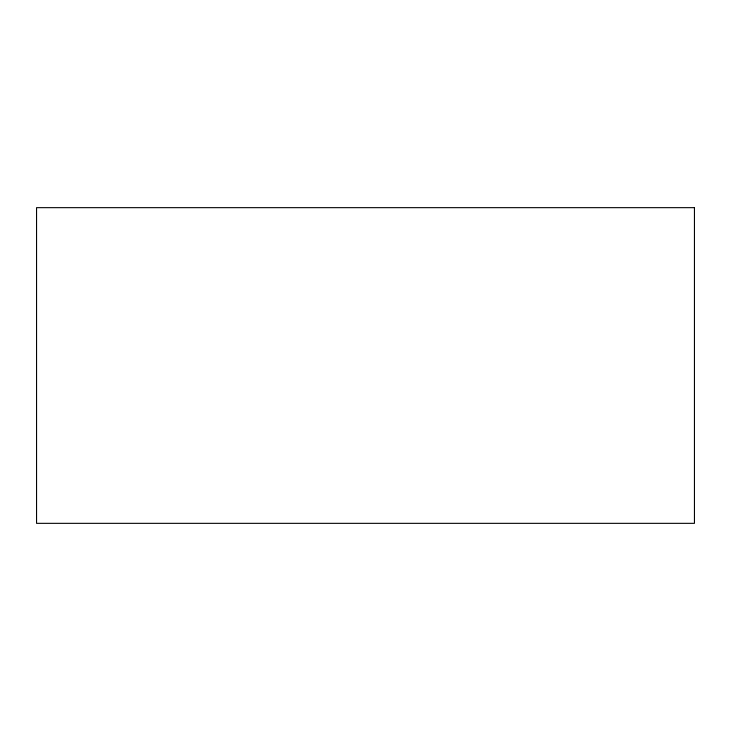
<?xml version="1.0" encoding="UTF-8"?>
<svg xmlns="http://www.w3.org/2000/svg" width="731" height="731" viewBox="0 0 731 731"><rect width="100%" height="100%" fill="white"/><g stroke="black" fill="none" stroke-linecap="round" stroke-linejoin="round"><path stroke-width="1.1" d="M694.45 207.659L36.55 207.659L36.55 523.341L694.45 523.341L694.45 207.659"/></g></svg>
